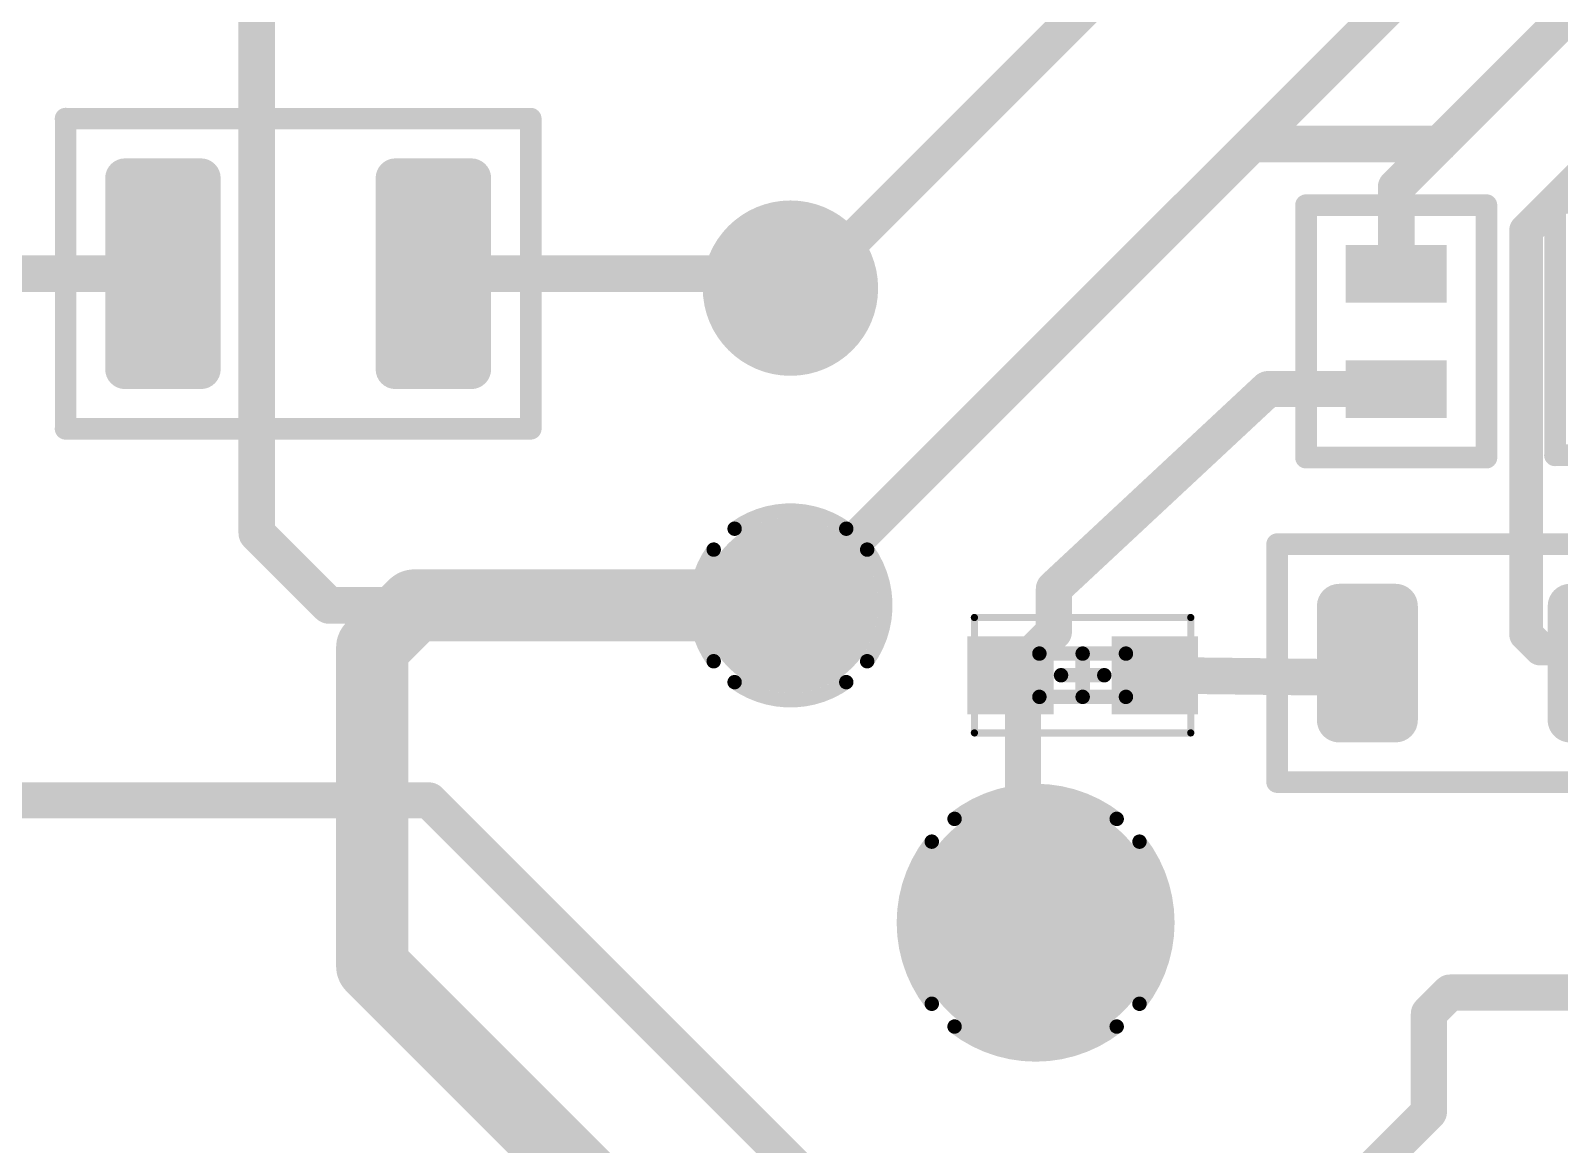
# Model space of a CAD drawing. Extents: x 87 to 200, y 48 to 111.
# Drawn here: x 96.41 to 107.01, y 73.85 to 81.57 of the extents above; entities that cross this region are included whole.
import ezdxf

# ---------------------------------------------------------------- set-up
doc = ezdxf.new("R2010")
doc.units = 0
doc.layers.get('0').update_dxf_attribs({"linetype": 'CONTINUOUS'})
for name, color, linetype in [('BOTTOMLAYER', 5, 'CONTINUOUS'), ('BOTTOMSOLDER', 6, 'CONTINUOUS'), ('INTERNALPLANE1', 76, 'CONTINUOUS'), ('INTERNALPLANE2', 16, 'CONTINUOUS'), ('MECHANICAL13', 56, 'CONTINUOUS'), ('MECHANICAL15', 56, 'CONTINUOUS'), ('TOPLAYER', 1, 'CONTINUOUS'), ('TOPOVERLAY', 2, 'CONTINUOUS'), ('TOPPASTE', 8, 'CONTINUOUS'), ('TOPSOLDER', 216, 'CONTINUOUS'), ('VIAHOLELAYER', 16, 'CONTINUOUS')]:
    doc.layers.add(name, color=color, linetype=linetype)

# ---------------------------------------------------------------- blocks, each defined once
blk = doc.blocks.new('RES_0402_6')
at = {"layer": 'TOPLAYER'}
for points in [[(-0.55, 0.3), (-0.25, 0.3), (-0.25, -0.3), (-0.55, -0.3)], [(0.25, 0.3), (0.55, 0.3), (0.55, -0.3), (0.25, -0.3)]]:
    blk.add_hatch(color=1, dxfattribs=at).paths.add_polyline_path(points)
at = {"layer": 'TOPPASTE'}
for points in [[(-0.55, 0.3), (-0.25, 0.3), (-0.25, -0.3), (-0.55, -0.3)], [(0.25, 0.3), (0.55, 0.3), (0.55, -0.3), (0.25, -0.3)]]:
    blk.add_hatch(color=8, dxfattribs=at).paths.add_polyline_path(points)
at = {"layer": 'TOPSOLDER'}
for points in [[(-0.6, 0.35), (-0.2, 0.35), (-0.2, -0.35), (-0.6, -0.35)], [(0.2, 0.35), (0.6, 0.35), (0.6, -0.35), (0.2, -0.35)]]:
    blk.add_hatch(color=216, dxfattribs=at).paths.add_polyline_path(points)
at = {"layer": 'TOPOVERLAY', "const_width": 0.15}
for points in [[(-0.875, -0.625), (-0.875, 0.625)], [(0.875, 0.625), (-0.875, 0.625)], [(0.875, -0.625), (0.875, 0.625)], [(0.875, -0.625), (-0.875, -0.625)]]:
    blk.add_lwpolyline(points, dxfattribs=at)
at = {"layer": 'TOPOVERLAY', "const_width": 0.075}
for points in [[(-0.913, 0.625, 1), (-0.837, 0.625, 1)], [(-0.913, 0.625, 1), (-0.837, 0.625, 1)], [(0.837, 0.625, 1), (0.913, 0.625, 1)], [(0.837, 0.625, 1), (0.913, 0.625, 1)], [(-0.913, -0.625, 1), (-0.837, -0.625, 1)], [(-0.913, -0.625, 1), (-0.837, -0.625, 1)], [(0.837, -0.625, 1), (0.913, -0.625, 1)], [(0.837, -0.625, 1), (0.913, -0.625, 1)]]:
    blk.add_lwpolyline(points, format="xyb", close=True, dxfattribs=at)
blk = doc.blocks.new('RES_0402_10')
at = {"layer": 'TOPLAYER'}
for points in [[(-0.55, 0.3), (-0.25, 0.3), (-0.25, -0.3), (-0.55, -0.3)], [(0.25, 0.3), (0.55, 0.3), (0.55, -0.3), (0.25, -0.3)]]:
    blk.add_hatch(color=1, dxfattribs=at).paths.add_polyline_path(points)
at = {"layer": 'TOPPASTE'}
for points in [[(-0.55, 0.3), (-0.25, 0.3), (-0.25, -0.3), (-0.55, -0.3)], [(0.25, 0.3), (0.55, 0.3), (0.55, -0.3), (0.25, -0.3)]]:
    blk.add_hatch(color=8, dxfattribs=at).paths.add_polyline_path(points)
at = {"layer": 'TOPSOLDER'}
for points in [[(-0.6, 0.35), (-0.2, 0.35), (-0.2, -0.35), (-0.6, -0.35)], [(0.15, 0.4), (0.65, 0.4), (0.65, -0.4), (0.15, -0.4)]]:
    blk.add_hatch(color=216, dxfattribs=at).paths.add_polyline_path(points)
at = {"layer": 'TOPOVERLAY', "const_width": 0.15}
for points in [[(-0.875, -0.625), (-0.875, 0.625)], [(0.875, 0.625), (-0.875, 0.625)], [(0.875, -0.625), (0.875, 0.625)], [(0.875, -0.625), (-0.875, -0.625)]]:
    blk.add_lwpolyline(points, dxfattribs=at)
at = {"layer": 'TOPOVERLAY', "const_width": 0.075}
for points in [[(-0.913, 0.625, 1), (-0.837, 0.625, 1)], [(-0.913, 0.625, 1), (-0.837, 0.625, 1)], [(0.837, 0.625, 1), (0.913, 0.625, 1)], [(0.837, 0.625, 1), (0.913, 0.625, 1)], [(-0.913, -0.625, 1), (-0.837, -0.625, 1)], [(-0.913, -0.625, 1), (-0.837, -0.625, 1)], [(0.837, -0.625, 1), (0.913, -0.625, 1)], [(0.837, -0.625, 1), (0.913, -0.625, 1)]]:
    blk.add_lwpolyline(points, format="xyb", close=True, dxfattribs=at)
blk = doc.blocks.new('RES_0805_20')
at = {"layer": 'TOPLAYER'}
h = blk.add_hatch(color=1, dxfattribs=at)
edge = h.paths.add_edge_path()
edge.add_arc((-1.187, 0.662), 0.0875, 90, 180)
edge.add_line((-1.275, 0.662), (-1.275, -0.662))
edge.add_arc((-1.187, -0.662), 0.0875, 180, 270)
edge.add_line((-1.187, -0.75), (-0.662, -0.75))
edge.add_arc((-0.662, -0.662), 0.0875, 270, 360)
edge.add_line((-0.575, -0.662), (-0.575, 0.662))
edge.add_arc((-0.662, 0.662), 0.0875, 0, 90)
edge.add_line((-0.662, 0.75), (-1.187, 0.75))
h = blk.add_hatch(color=1, dxfattribs=at)
edge = h.paths.add_edge_path()
edge.add_arc((0.688, 0.662), 0.0875, 90, 180)
edge.add_line((0.6, 0.662), (0.6, -0.662))
edge.add_arc((0.688, -0.662), 0.0875, 180, 270)
edge.add_line((0.688, -0.75), (1.213, -0.75))
edge.add_arc((1.213, -0.662), 0.0875, 270, 360)
edge.add_line((1.3, -0.662), (1.3, 0.662))
edge.add_arc((1.213, 0.662), 0.0875, 0, 90)
edge.add_line((1.213, 0.75), (0.688, 0.75))
at = {"layer": 'TOPPASTE'}
h = blk.add_hatch(color=8, dxfattribs=at)
edge = h.paths.add_edge_path()
edge.add_arc((-1.187, 0.662), 0.0875, 90, 180)
edge.add_line((-1.275, 0.662), (-1.275, -0.662))
edge.add_arc((-1.187, -0.662), 0.0875, 180, 270)
edge.add_line((-1.187, -0.75), (-0.662, -0.75))
edge.add_arc((-0.662, -0.662), 0.0875, 270, 360)
edge.add_line((-0.575, -0.662), (-0.575, 0.662))
edge.add_arc((-0.662, 0.662), 0.0875, 0, 90)
edge.add_line((-0.662, 0.75), (-1.187, 0.75))
h = blk.add_hatch(color=8, dxfattribs=at)
edge = h.paths.add_edge_path()
edge.add_arc((0.688, 0.662), 0.0875, 90, 180)
edge.add_line((0.6, 0.662), (0.6, -0.662))
edge.add_arc((0.688, -0.662), 0.0875, 180, 270)
edge.add_line((0.688, -0.75), (1.213, -0.75))
edge.add_arc((1.213, -0.662), 0.0875, 270, 360)
edge.add_line((1.3, -0.662), (1.3, 0.662))
edge.add_arc((1.213, 0.662), 0.0875, 0, 90)
edge.add_line((1.213, 0.75), (0.688, 0.75))
at = {"layer": 'TOPSOLDER'}
h = blk.add_hatch(color=216, dxfattribs=at)
edge = h.paths.add_edge_path()
edge.add_arc((-1.187, 0.662), 0.138, 90, 180)
edge.add_line((-1.325, 0.662), (-1.325, -0.662))
edge.add_arc((-1.187, -0.662), 0.138, 180, 270)
edge.add_line((-1.187, -0.8), (-0.662, -0.8))
edge.add_arc((-0.662, -0.662), 0.138, 270, 360)
edge.add_line((-0.525, -0.662), (-0.525, 0.662))
edge.add_arc((-0.662, 0.662), 0.138, 0, 90)
edge.add_line((-0.662, 0.8), (-1.187, 0.8))
h = blk.add_hatch(color=216, dxfattribs=at)
edge = h.paths.add_edge_path()
edge.add_arc((0.688, 0.662), 0.138, 90, 180)
edge.add_line((0.55, 0.662), (0.55, -0.662))
edge.add_arc((0.688, -0.662), 0.138, 180, 270)
edge.add_line((0.688, -0.8), (1.213, -0.8))
edge.add_arc((1.213, -0.662), 0.138, 270, 360)
edge.add_line((1.35, -0.662), (1.35, 0.662))
edge.add_arc((1.213, 0.662), 0.138, 0, 90)
edge.add_line((1.213, 0.8), (0.688, 0.8))
at = {"layer": 'TOPOVERLAY', "const_width": 0.15}
for points in [[(-1.6, 1.075), (-1.6, -1.075)], [(1.625, 1.075), (-1.6, 1.075)], [(1.625, 1.075), (1.625, -1.075)], [(1.625, -1.075), (-1.6, -1.075)]]:
    blk.add_lwpolyline(points, dxfattribs=at)
at = {"layer": 'TOPOVERLAY', "const_width": 0.075}
for points in [[(-1.637, 1.075, 1), (-1.562, 1.075, 1)], [(-1.637, 1.075, 1), (-1.562, 1.075, 1)], [(1.587, 1.075, 1), (1.663, 1.075, 1)], [(1.587, 1.075, 1), (1.663, 1.075, 1)], [(-1.637, -1.075, 1), (-1.562, -1.075, 1)], [(-1.637, -1.075, 1), (-1.562, -1.075, 1)], [(1.587, -1.075, 1), (1.663, -1.075, 1)], [(1.587, -1.075, 1), (1.663, -1.075, 1)]]:
    blk.add_lwpolyline(points, format="xyb", close=True, dxfattribs=at)
blk = doc.blocks.new('FB_0603_22')
at = {"layer": 'TOPLAYER'}
h = blk.add_hatch(color=1, dxfattribs=at)
edge = h.paths.add_edge_path()
edge.add_arc((-0.995, 0.395), 0.105, 90, 180)
edge.add_line((-1.1, 0.395), (-1.1, -0.395))
edge.add_arc((-0.995, -0.395), 0.105, 180, 270)
edge.add_line((-0.995, -0.5), (-0.605, -0.5))
edge.add_arc((-0.605, -0.395), 0.105, 270, 360)
edge.add_line((-0.5, -0.395), (-0.5, 0.395))
edge.add_arc((-0.605, 0.395), 0.105, 0, 90)
edge.add_line((-0.605, 0.5), (-0.995, 0.5))
h = blk.add_hatch(color=1, dxfattribs=at)
edge = h.paths.add_edge_path()
edge.add_arc((0.605, 0.395), 0.105, 90, 180)
edge.add_line((0.5, 0.395), (0.5, -0.395))
edge.add_arc((0.605, -0.395), 0.105, 180, 270)
edge.add_line((0.605, -0.5), (0.995, -0.5))
edge.add_arc((0.995, -0.395), 0.105, 270, 360)
edge.add_line((1.1, -0.395), (1.1, 0.395))
edge.add_arc((0.995, 0.395), 0.105, 0, 90)
edge.add_line((0.995, 0.5), (0.605, 0.5))
at = {"layer": 'TOPPASTE'}
h = blk.add_hatch(color=8, dxfattribs=at)
edge = h.paths.add_edge_path()
edge.add_arc((-0.995, 0.395), 0.105, 90, 180)
edge.add_line((-1.1, 0.395), (-1.1, -0.395))
edge.add_arc((-0.995, -0.395), 0.105, 180, 270)
edge.add_line((-0.995, -0.5), (-0.605, -0.5))
edge.add_arc((-0.605, -0.395), 0.105, 270, 360)
edge.add_line((-0.5, -0.395), (-0.5, 0.395))
edge.add_arc((-0.605, 0.395), 0.105, 0, 90)
edge.add_line((-0.605, 0.5), (-0.995, 0.5))
h = blk.add_hatch(color=8, dxfattribs=at)
edge = h.paths.add_edge_path()
edge.add_arc((0.605, 0.395), 0.105, 90, 180)
edge.add_line((0.5, 0.395), (0.5, -0.395))
edge.add_arc((0.605, -0.395), 0.105, 180, 270)
edge.add_line((0.605, -0.5), (0.995, -0.5))
edge.add_arc((0.995, -0.395), 0.105, 270, 360)
edge.add_line((1.1, -0.395), (1.1, 0.395))
edge.add_arc((0.995, 0.395), 0.105, 0, 90)
edge.add_line((0.995, 0.5), (0.605, 0.5))
at = {"layer": 'TOPSOLDER'}
h = blk.add_hatch(color=216, dxfattribs=at)
edge = h.paths.add_edge_path()
edge.add_arc((-0.995, 0.395), 0.155, 90, 180)
edge.add_line((-1.15, 0.395), (-1.15, -0.395))
edge.add_arc((-0.995, -0.395), 0.155, 180, 270)
edge.add_line((-0.995, -0.55), (-0.605, -0.55))
edge.add_arc((-0.605, -0.395), 0.155, 270, 360)
edge.add_line((-0.45, -0.395), (-0.45, 0.395))
edge.add_arc((-0.605, 0.395), 0.155, 0, 90)
edge.add_line((-0.605, 0.55), (-0.995, 0.55))
h = blk.add_hatch(color=216, dxfattribs=at)
edge = h.paths.add_edge_path()
edge.add_arc((0.605, 0.395), 0.155, 90, 180)
edge.add_line((0.45, 0.395), (0.45, -0.395))
edge.add_arc((0.605, -0.395), 0.155, 180, 270)
edge.add_line((0.605, -0.55), (0.995, -0.55))
edge.add_arc((0.995, -0.395), 0.155, 270, 360)
edge.add_line((1.15, -0.395), (1.15, 0.395))
edge.add_arc((0.995, 0.395), 0.155, 0, 90)
edge.add_line((0.995, 0.55), (0.605, 0.55))
at = {"layer": 'TOPOVERLAY', "const_width": 0.15}
for points in [[(-1.425, -0.825), (-1.425, 0.825)], [(-1.425, 0.825), (1.425, 0.825)], [(1.425, -0.825), (1.425, 0.825)], [(-1.425, -0.825), (1.425, -0.825)]]:
    blk.add_lwpolyline(points, dxfattribs=at)
at = {"layer": 'TOPOVERLAY', "const_width": 0.075}
for points in [[(-1.463, 0.825, 1), (-1.388, 0.825, 1)], [(-1.463, 0.825, 1), (-1.388, 0.825, 1)], [(1.388, 0.825, 1), (1.463, 0.825, 1)], [(1.388, 0.825, 1), (1.463, 0.825, 1)], [(-1.463, -0.825, 1), (-1.388, -0.825, 1)], [(-1.463, -0.825, 1), (-1.388, -0.825, 1)], [(1.388, -0.825, 1), (1.463, -0.825, 1)], [(1.388, -0.825, 1), (1.463, -0.825, 1)]]:
    blk.add_lwpolyline(points, format="xyb", close=True, dxfattribs=at)
blk = doc.blocks.new('0201_C0G_7___25__27')
at = {"layer": 'TOPLAYER'}
for points in [[(-0.75, -0.22), (-0.75, 0.22), (-0.25, 0.22), (-0.25, -0.22)], [(0.25, -0.22), (0.25, 0.22), (0.75, 0.22), (0.75, -0.22)]]:
    blk.add_hatch(color=1, dxfattribs=at).paths.add_polyline_path(points)
at = {"layer": 'TOPPASTE'}
for points in [[(-0.75, -0.22), (-0.75, 0.22), (-0.25, 0.22), (-0.25, -0.22)], [(0.25, -0.22), (0.25, 0.22), (0.75, 0.22), (0.75, -0.22)]]:
    blk.add_hatch(color=8, dxfattribs=at).paths.add_polyline_path(points)
at = {"layer": 'TOPSOLDER'}
for points in [[(-0.8, -0.27), (-0.8, 0.27), (-0.2, 0.27), (-0.2, -0.27)], [(0.2, -0.27), (0.2, 0.27), (0.8, 0.27), (0.8, -0.27)]]:
    blk.add_hatch(color=216, dxfattribs=at).paths.add_polyline_path(points)
at = {"layer": 'MECHANICAL13', "const_width": 0.1}
for points in [[(-0.3, 0.15), (-0.3, -0.15)], [(0.3, 0.15), (-0.3, 0.15)], [(0.3, 0.15), (0.3, -0.15)], [(0.3, -0.15), (-0.3, -0.15)]]:
    blk.add_lwpolyline(points, dxfattribs=at)
at = {"layer": 'MECHANICAL13', "const_width": 0.05}
for points in [[(-0.325, 0.15, 1), (-0.275, 0.15, 1)], [(-0.325, 0.15, 1), (-0.275, 0.15, 1)], [(0.275, 0.15, 1), (0.325, 0.15, 1)], [(0.275, 0.15, 1), (0.325, 0.15, 1)], [(-0.325, -0.15, 1), (-0.275, -0.15, 1)], [(-0.325, -0.15, 1), (-0.275, -0.15, 1)], [(0.275, -0.15, 1), (0.325, -0.15, 1)], [(0.275, -0.15, 1), (0.325, -0.15, 1)]]:
    blk.add_lwpolyline(points, format="xyb", close=True, dxfattribs=at)
at = {"layer": 'MECHANICAL15'}
for points, const_width in [([(-0.75, 0.4), (-0.75, -0.4)], 0.05), ([(0.75, 0.4), (-0.75, 0.4)], 0.05), ([(0.75, 0.4), (0.75, -0.4)], 0.05), ([(0, 0.15), (0, -0.15)], 0.1), ([(0.15, 0), (-0.15, 0)], 0.1), ([(0.75, -0.4), (-0.75, -0.4)], 0.05)]:
    blk.add_lwpolyline(points, dxfattribs=dict(at, const_width=const_width))
for points, const_width in [([(-0.762, 0.4, 1), (-0.737, 0.4, 1)], 0.025), ([(-0.762, 0.4, 1), (-0.737, 0.4, 1)], 0.025), ([(0.738, 0.4, 1), (0.763, 0.4, 1)], 0.025), ([(0.738, 0.4, 1), (0.763, 0.4, 1)], 0.025), ([(-0.025, 0.15, 1), (0.025, 0.15, 1)], 0.05), ([(-0.175, 0, 1), (-0.125, 0, 1)], 0.05), ([(0.125, 0, 1), (0.175, 0, 1)], 0.05), ([(-0.025, -0.15, 1), (0.025, -0.15, 1)], 0.05), ([(-0.762, -0.4, 1), (-0.737, -0.4, 1)], 0.025), ([(-0.762, -0.4, 1), (-0.737, -0.4, 1)], 0.025), ([(0.738, -0.4, 1), (0.763, -0.4, 1)], 0.025), ([(0.738, -0.4, 1), (0.763, -0.4, 1)], 0.025)]:
    blk.add_lwpolyline(points, format="xyb", close=True, dxfattribs=dict(at, const_width=const_width))

msp = doc.modelspace()

# ---------------------------------------------------------------- hatches: boundary and pattern name
at = {"layer": 'BOTTOMLAYER'}
h = msp.add_hatch(color=5, dxfattribs=at)
edge = h.paths.add_edge_path()
edge.add_arc((101.674, 79.784), 0.25, 0, 360)
h = msp.add_hatch(color=5, dxfattribs=at)
edge = h.paths.add_edge_path()
edge.add_arc((101.674, 77.584), 0.25, 0, 360)
h = msp.add_hatch(color=5, dxfattribs=at)
edge = h.paths.add_edge_path()
edge.add_arc((103.374, 75.384), 0.635, 0, 360)
at = {"layer": 'BOTTOMSOLDER'}
h = msp.add_hatch(color=6, dxfattribs=at)
edge = h.paths.add_edge_path()
edge.add_arc((101.674, 79.784), 0.15, 0, 360)
h = msp.add_hatch(color=6, dxfattribs=at)
edge = h.paths.add_edge_path()
edge.add_arc((101.674, 77.584), 0.15, 0, 360)
h = msp.add_hatch(color=6, dxfattribs=at)
edge = h.paths.add_edge_path()
edge.add_arc((103.374, 75.384), 0.406, 0, 360)
at = {"layer": 'INTERNALPLANE1'}
h = msp.add_hatch(color=76, dxfattribs=at)
edge = h.paths.add_edge_path()
edge.add_arc((101.674, 79.784), 0.608, 0, 360)
h = msp.add_hatch(color=76, dxfattribs=at)
edge = h.paths.add_edge_path()
edge.add_arc((103.374, 75.384), 0.864, 0, 360)
at = {"layer": 'INTERNALPLANE2'}
h = msp.add_hatch(color=16, dxfattribs=at)
edge = h.paths.add_edge_path()
edge.add_arc((101.674, 79.784), 0.608, 0, 360)
h = msp.add_hatch(color=16, dxfattribs=at)
edge = h.paths.add_edge_path()
edge.add_arc((101.674, 77.584), 0.608, 0, 360)
at = {"layer": 'TOPLAYER'}
h = msp.add_hatch(color=1, dxfattribs=at)
edge = h.paths.add_edge_path()
edge.add_arc((101.674, 79.784), 0.25, 0, 360)
h = msp.add_hatch(color=1, dxfattribs=at)
edge = h.paths.add_edge_path()
edge.add_arc((101.674, 77.584), 0.25, 0, 360)
h = msp.add_hatch(color=1, dxfattribs=at)
edge = h.paths.add_edge_path()
edge.add_arc((103.374, 75.384), 0.635, 0, 360)
at = {"layer": 'TOPSOLDER'}
h = msp.add_hatch(color=216, dxfattribs=at)
edge = h.paths.add_edge_path()
edge.add_arc((101.674, 79.784), 0.15, 0, 360)
h = msp.add_hatch(color=216, dxfattribs=at)
edge = h.paths.add_edge_path()
edge.add_arc((101.674, 77.584), 0.15, 0, 360)
h = msp.add_hatch(color=216, dxfattribs=at)
edge = h.paths.add_edge_path()
edge.add_arc((103.374, 75.384), 0.406, 0, 360)
at = {"layer": 'VIAHOLELAYER'}
h = msp.add_hatch(color=16, dxfattribs=at)
edge = h.paths.add_edge_path()
edge.add_arc((101.674, 79.784), 0.1, 0, 360)
h = msp.add_hatch(color=16, dxfattribs=at)
edge = h.paths.add_edge_path()
edge.add_arc((101.674, 77.584), 0.1, 0, 360)
h = msp.add_hatch(color=16, dxfattribs=at)
edge = h.paths.add_edge_path()
edge.add_arc((103.374, 75.384), 0.356, 0, 360)

# ---------------------------------------------------------------- linework, layer by layer
at = {"layer": 'BOTTOMLAYER'}
for points, const_width in [([(97.974, 78.084), (97.974, 83.084)], 0.254), ([(101.674, 77.584), (107.174, 83.084)], 0.254), ([(101.774, 79.784), (104.874, 82.884)], 0.254), ([(101.674, 79.784), (101.774, 79.784)], 0.254), ([(97.974, 78.084), (98.474, 77.584)], 0.254), ([(98.474, 77.584), (101.674, 77.584)], 0.254), ([(94.068, 76.232), (99.168, 76.232)], 0.25), ([(99.168, 76.232), (102.7, 72.7)], 0.25), ([(106.1, 74.754), (106.246, 74.9)], 0.25), ([(106.246, 74.9), (117.9, 74.9)], 0.25), ([(106.1, 74.071), (106.1, 74.754)], 0.25), ([(104.633, 72.604), (106.1, 74.071)], 0.25)]:
    msp.add_lwpolyline(points, dxfattribs=dict(at, const_width=const_width))
for points, const_width in [([(101.611, 79.784, 1), (101.738, 79.784, 1)], 0.127), ([(101.711, 79.784, 1), (101.838, 79.784, 1)], 0.127), ([(101.711, 79.784, 1), (101.838, 79.784, 1)], 0.127), ([(97.911, 78.084, 1), (98.038, 78.084, 1)], 0.127), ([(97.911, 78.084, 1), (98.038, 78.084, 1)], 0.127), ([(98.411, 77.584, 1), (98.538, 77.584, 1)], 0.127), ([(98.411, 77.584, 1), (98.538, 77.584, 1)], 0.127), ([(101.611, 77.584, 1), (101.738, 77.584, 1)], 0.127), ([(101.611, 77.584, 1), (101.738, 77.584, 1)], 0.127), ([(99.106, 76.232, 1), (99.231, 76.232, 1)], 0.125), ([(99.106, 76.232, 1), (99.231, 76.232, 1)], 0.125), ([(106.184, 74.9, 1), (106.309, 74.9, 1)], 0.125), ([(106.184, 74.9, 1), (106.309, 74.9, 1)], 0.125), ([(106.038, 74.754, 1), (106.163, 74.754, 1)], 0.125), ([(106.038, 74.754, 1), (106.163, 74.754, 1)], 0.125), ([(106.038, 74.071, 1), (106.163, 74.071, 1)], 0.125), ([(106.038, 74.071, 1), (106.163, 74.071, 1)], 0.125)]:
    msp.add_lwpolyline(points, format="xyb", close=True, dxfattribs=dict(at, const_width=const_width))
at = {"layer": 'INTERNALPLANE1', "const_width": 0.1}
for points in [[(101.287, 78.116, -0.32492), (102.061, 78.116)], [(101.142, 77.197, -0.32492), (101.142, 77.971)], [(102.206, 77.971, -0.32492), (102.206, 77.197)], [(102.061, 77.052, -0.32492), (101.287, 77.052)]]:
    msp.add_lwpolyline(points, format="xyb", dxfattribs=at)
at = {"layer": 'INTERNALPLANE1', "const_width": 0.05}
for points in [[(101.262, 78.116, 1), (101.312, 78.116, 1)], [(102.036, 78.116, 1), (102.086, 78.116, 1)], [(101.117, 77.971, 1), (101.167, 77.971, 1)], [(102.181, 77.971, 1), (102.231, 77.971, 1)], [(101.117, 77.197, 1), (101.167, 77.197, 1)], [(102.181, 77.197, 1), (102.231, 77.197, 1)], [(101.262, 77.052, 1), (101.312, 77.052, 1)], [(102.036, 77.052, 1), (102.086, 77.052, 1)]]:
    msp.add_lwpolyline(points, format="xyb", close=True, dxfattribs=at)
at = {"layer": 'INTERNALPLANE2', "const_width": 0.1}
for points in [[(102.812, 76.104, -0.344328), (103.936, 76.104)], [(102.654, 74.822, -0.344328), (102.654, 75.946)], [(104.094, 75.946, -0.344328), (104.094, 74.822)], [(103.936, 74.664, -0.344328), (102.812, 74.664)]]:
    msp.add_lwpolyline(points, format="xyb", dxfattribs=at)
at = {"layer": 'INTERNALPLANE2', "const_width": 0.05}
for points in [[(102.787, 76.104, 1), (102.837, 76.104, 1)], [(103.911, 76.104, 1), (103.961, 76.104, 1)], [(102.629, 75.946, 1), (102.679, 75.946, 1)], [(104.069, 75.946, 1), (104.119, 75.946, 1)], [(102.629, 74.822, 1), (102.679, 74.822, 1)], [(104.069, 74.822, 1), (104.119, 74.822, 1)], [(102.787, 74.664, 1), (102.837, 74.664, 1)], [(103.911, 74.664, 1), (103.961, 74.664, 1)]]:
    msp.add_lwpolyline(points, format="xyb", close=True, dxfattribs=at)
at = {"layer": 'TOPLAYER'}
for points, const_width in [([(106.174, 80.784), (107.399, 82.009)], 0.254), ([(106.774, 80.184), (107.899, 81.309)], 0.233), ([(101.674, 77.584), (104.874, 80.784)], 0.254), ([(104.874, 80.784), (106.174, 80.784)], 0.254), ([(105.874, 80.484), (106.174, 80.784)], 0.254), ([(105.874, 79.884), (105.874, 80.484)], 0.254), ([(106.774, 77.384), (106.774, 80.184)], 0.233), ([(95.374, 79.884), (97.324, 79.884)], 0.254), ([(99.199, 79.884), (101.574, 79.884)], 0.254), ([(101.574, 79.884), (101.674, 79.784)], 0.254), ([(103.5, 77.7), (104.984, 79.084)], 0.25), ([(104.984, 79.084), (105.874, 79.084)], 0.25), ([(98.774, 77.291), (99.067, 77.584)], 0.5), ([(99.067, 77.584), (101.674, 77.584)], 0.5), ([(103.5, 77.4), (103.5, 77.7)], 0.25), ([(98.774, 75.084), (98.774, 77.291)], 0.5), ([(103.325, 77.225), (103.5, 77.4)], 0.25), ([(106.774, 77.384), (106.874, 77.284)], 0.233), ([(106.874, 77.284), (107.174, 77.284)], 0.233), ([(105.544, 77.084), (105.659, 77.199)], 0.254), ([(105.659, 77.199), (105.674, 77.184)], 0.254), ([(103.2, 77.1), (103.287, 77.013)], 0.25), ([(104.2, 77.1), (105.544, 77.084)], 0.254), ([(104.2, 77.1), (104.289, 77.099)], 0.254), ([(103.287, 75.471), (103.287, 77.013)], 0.25), ([(103.374, 75.384), (103.444, 75.654)], 0.254), ([(103.287, 75.471), (103.374, 75.384)], 0.25), ([(98.774, 75.084), (101.474, 72.384)], 0.5)]:
    msp.add_lwpolyline(points, dxfattribs=dict(at, const_width=const_width))
for points, const_width in [([(104.811, 80.784, 1), (104.938, 80.784, 1)], 0.127), ([(104.811, 80.784, 1), (104.938, 80.784, 1)], 0.127), ([(106.111, 80.784, 1), (106.238, 80.784, 1)], 0.127), ([(106.111, 80.784, 1), (106.238, 80.784, 1)], 0.127), ([(106.111, 80.784, 1), (106.238, 80.784, 1)], 0.127), ([(105.81, 80.484, 1), (105.937, 80.484, 1)], 0.127), ([(105.81, 80.484, 1), (105.937, 80.484, 1)], 0.127), ([(106.716, 80.184, 1), (106.832, 80.184, 1)], 0.117), ([(106.716, 80.184, 1), (106.832, 80.184, 1)], 0.117), ([(97.261, 79.884, 1), (97.388, 79.884, 1)], 0.127), ([(99.136, 79.884, 1), (99.263, 79.884, 1)], 0.127), ([(101.511, 79.884, 1), (101.638, 79.884, 1)], 0.127), ([(101.511, 79.884, 1), (101.638, 79.884, 1)], 0.127), ([(105.81, 79.884, 1), (105.937, 79.884, 1)], 0.127), ([(101.611, 79.784, 1), (101.738, 79.784, 1)], 0.127), ([(104.922, 79.084, 1), (105.047, 79.084, 1)], 0.125), ([(104.922, 79.084, 1), (105.047, 79.084, 1)], 0.125), ([(105.812, 79.084, 1), (105.936, 79.084, 1)], 0.125), ([(98.942, 77.584, 1), (99.192, 77.584, 1)], 0.25), ([(98.942, 77.584, 1), (99.192, 77.584, 1)], 0.25), ([(101.549, 77.584, 1), (101.799, 77.584, 1)], 0.25), ([(103.438, 77.7, 1), (103.563, 77.7, 1)], 0.125), ([(103.438, 77.7, 1), (103.563, 77.7, 1)], 0.125), ([(101.611, 77.584, 1), (101.738, 77.584, 1)], 0.127), ([(98.649, 77.291, 1), (98.899, 77.291, 1)], 0.25), ([(98.649, 77.291, 1), (98.899, 77.291, 1)], 0.25), ([(103.438, 77.4, 1), (103.563, 77.4, 1)], 0.125), ([(103.438, 77.4, 1), (103.563, 77.4, 1)], 0.125), ([(106.716, 77.384, 1), (106.832, 77.384, 1)], 0.117), ([(106.716, 77.384, 1), (106.832, 77.384, 1)], 0.117), ([(106.816, 77.284, 1), (106.932, 77.284, 1)], 0.117), ([(106.816, 77.284, 1), (106.932, 77.284, 1)], 0.117), ([(103.263, 77.225, 1), (103.387, 77.225, 1)], 0.125), ([(105.595, 77.199, 1), (105.722, 77.199, 1)], 0.127), ([(105.595, 77.199, 1), (105.722, 77.199, 1)], 0.127), ([(105.61, 77.184, 1), (105.737, 77.184, 1)], 0.127), ([(103.138, 77.1, 1), (103.263, 77.1, 1)], 0.125), ([(104.136, 77.1, 1), (104.263, 77.1, 1)], 0.127), ([(104.136, 77.1, 1), (104.263, 77.1, 1)], 0.127), ([(104.225, 77.099, 1), (104.352, 77.099, 1)], 0.127), ([(105.48, 77.084, 1), (105.607, 77.084, 1)], 0.127), ([(105.48, 77.084, 1), (105.607, 77.084, 1)], 0.127), ([(103.225, 77.013, 1), (103.35, 77.013, 1)], 0.125), ([(103.225, 77.013, 1), (103.35, 77.013, 1)], 0.125), ([(103.38, 75.654, 1), (103.507, 75.654, 1)], 0.127), ([(103.225, 75.471, 1), (103.35, 75.471, 1)], 0.125), ([(103.225, 75.471, 1), (103.35, 75.471, 1)], 0.125), ([(103.311, 75.384, 1), (103.438, 75.384, 1)], 0.127), ([(103.312, 75.384, 1), (103.437, 75.384, 1)], 0.125), ([(98.649, 75.084, 1), (98.899, 75.084, 1)], 0.25), ([(98.649, 75.084, 1), (98.899, 75.084, 1)], 0.25)]:
    msp.add_lwpolyline(points, format="xyb", close=True, dxfattribs=dict(at, const_width=const_width))

# ---------------------------------------------------------------- block references
for name, p, rotation in [('RES_0805_20', (98.274, 79.884), 180), ('RES_0402_6', (105.874, 79.484), 270), ('RES_0402_10', (107.6, 79.5), 270), ('FB_0603_22', (106.474, 77.184), 360), ('0201_C0G_7___25__27', (103.7, 77.1), 180)]:
    msp.add_blockref(name, p, dxfattribs=dict(rotation=rotation))

doc.saveas('drawing.dxf')
